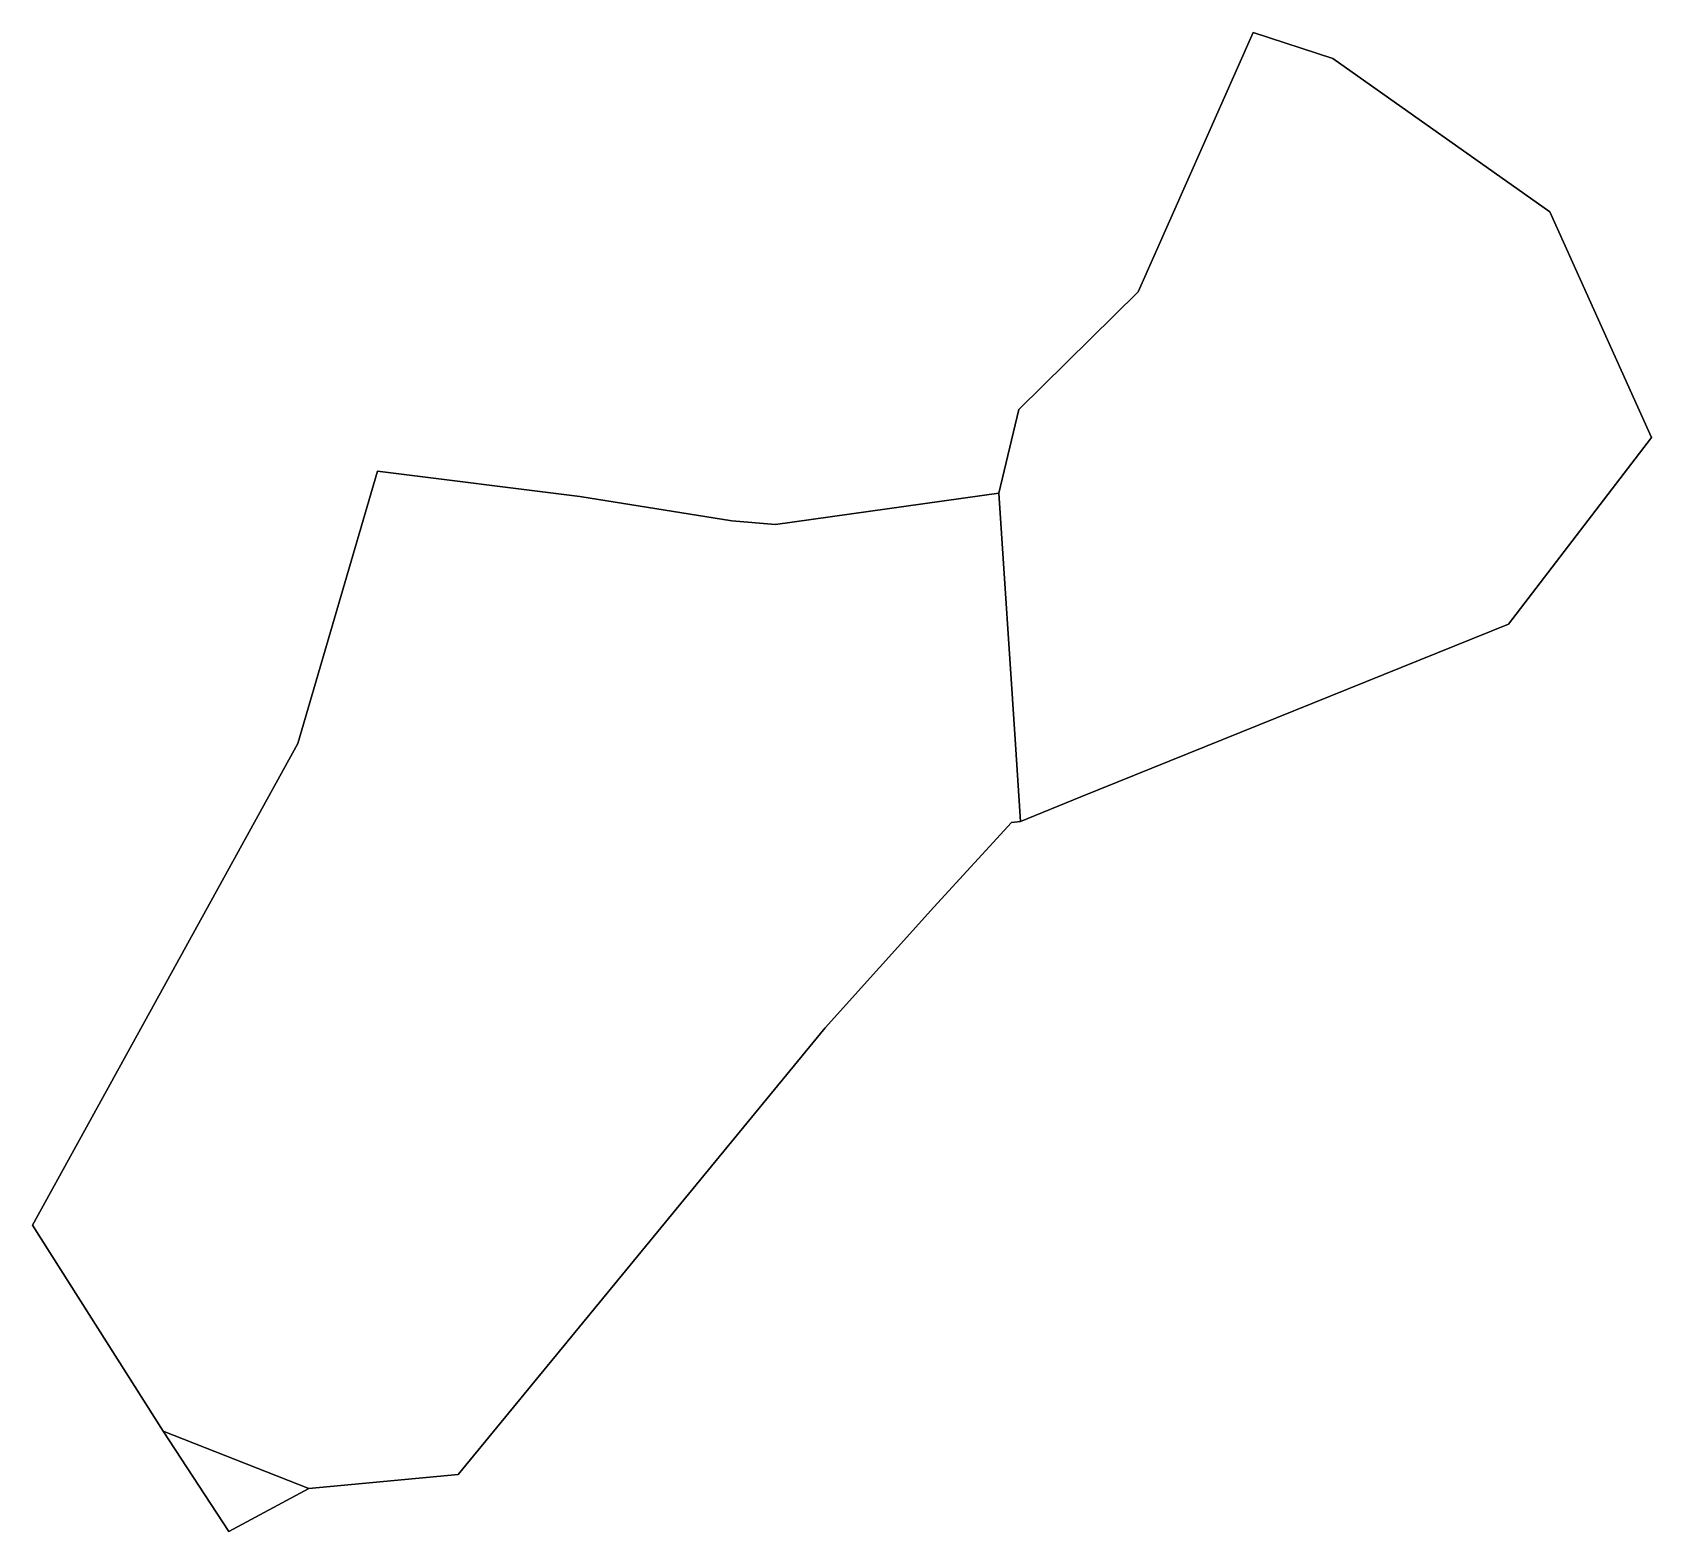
# Model space of a CAD drawing. Extents: x -83.65 to -81.79, y 44.33 to 46.05.
import ezdxf

# ---------------------------------------------------------------- set-up
doc = ezdxf.new("R2010")
doc.units = 0
doc.header["$MEASUREMENT"] = 0
doc.layers.add('GEO_', color=7, linetype='Continuous')

msp = doc.modelspace()

# ---------------------------------------------------------------- linework, layer by layer
at = {"layer": 'GEO_', "color": 7, "true_color": 0xffffff}
for p, q in [((-82.2512, 46.0459), (-82.3827, 45.7487)), ((-82.2512, 46.0459), (-82.3827, 45.7487)), ((-82.2512, 46.0459), (-82.3827, 45.7487)), ((-82.3827, 45.7487), (-82.2512, 46.0459)), ((-82.2512, 46.0459), (-82.2512, 46.0459)), ((-82.2512, 46.0459), (-82.1596, 46.0161)), ((-82.2512, 46.0459), (-82.1596, 46.0161)), ((-82.2512, 46.0459), (-82.2512, 46.0459)), ((-82.2512, 46.0459), (-82.1596, 46.0161)), ((-82.1596, 46.0161), (-82.2512, 46.0459)), ((-82.2512, 46.0459), (-82.1596, 46.0161)), ((-82.2512, 46.0459), (-82.1596, 46.0161)), ((-82.2512, 46.0459), (-82.2512, 46.0459)), ((-82.2512, 46.0459), (-82.1596, 46.0161)), ((-82.1596, 46.0161), (-82.2512, 46.0459)), ((-82.2512, 46.0459), (-82.1596, 46.0161)), ((-82.2512, 46.0459), (-82.1596, 46.0161)), ((-82.2512, 46.0459), (-82.2512, 46.0459)), ((-82.2512, 46.0459), (-82.1596, 46.0161)), ((-82.1596, 46.0161), (-82.2512, 46.0459)), ((-82.2512, 46.0459), (-82.2512, 46.0459)), ((-82.2512, 46.0459), (-82.2512, 46.0459)), ((-82.1596, 46.0161), (-82.2512, 46.0459)), ((-82.1596, 46.0161), (-82.2512, 46.0459)), ((-82.1596, 46.0161), (-82.2512, 46.0459)), ((-82.2512, 46.0459), (-82.2512, 46.0459)), ((-82.2512, 46.0459), (-82.1596, 46.0161)), ((-82.1596, 46.0161), (-82.2512, 46.0459)), ((-82.1596, 46.0161), (-82.2512, 46.0459)), ((-82.1596, 46.0161), (-82.2512, 46.0459)), ((-82.2512, 46.0459), (-82.2512, 46.0459)), ((-82.2512, 46.0459), (-82.1596, 46.0161)), ((-82.1596, 46.0161), (-82.2512, 46.0459)), ((-82.1596, 46.0161), (-82.2512, 46.0459)), ((-82.1596, 46.0161), (-82.2512, 46.0459)), ((-82.2512, 46.0459), (-82.2512, 46.0459)), ((-82.2512, 46.0459), (-82.1596, 46.0161)), ((-82.1596, 46.0161), (-81.9111, 45.8402)), ((-82.1596, 46.0161), (-81.9111, 45.8402)), ((-82.1596, 46.0161), (-82.1596, 46.0161)), ((-82.1596, 46.0161), (-81.9111, 45.8402)), ((-81.9111, 45.8402), (-82.1596, 46.0161)), ((-82.1596, 46.0161), (-81.9111, 45.8402)), ((-82.1596, 46.0161), (-81.9111, 45.8402)), ((-82.1596, 46.0161), (-82.1596, 46.0161)), ((-82.1596, 46.0161), (-81.9111, 45.8402)), ((-81.9111, 45.8402), (-82.1596, 46.0161)), ((-82.1596, 46.0161), (-81.9111, 45.8402)), ((-82.1596, 46.0161), (-81.9111, 45.8402)), ((-82.1596, 46.0161), (-82.1596, 46.0161)), ((-82.1596, 46.0161), (-81.9111, 45.8402)), ((-81.9111, 45.8402), (-82.1596, 46.0161)), ((-81.9111, 45.8402), (-82.1596, 46.0161)), ((-81.9111, 45.8402), (-82.1596, 46.0161)), ((-81.9111, 45.8402), (-82.1596, 46.0161)), ((-82.1596, 46.0161), (-82.1596, 46.0161)), ((-82.1596, 46.0161), (-81.9111, 45.8402)), ((-81.9111, 45.8402), (-82.1596, 46.0161)), ((-81.9111, 45.8402), (-82.1596, 46.0161)), ((-81.9111, 45.8402), (-82.1596, 46.0161)), ((-82.1596, 46.0161), (-82.1596, 46.0161)), ((-82.1596, 46.0161), (-81.9111, 45.8402)), ((-81.9111, 45.8402), (-82.1596, 46.0161)), ((-81.9111, 45.8402), (-82.1596, 46.0161)), ((-81.9111, 45.8402), (-82.1596, 46.0161)), ((-82.1596, 46.0161), (-82.1596, 46.0161)), ((-82.1596, 46.0161), (-81.9111, 45.8402)), ((-81.9111, 45.8402), (-81.7944, 45.5816)), ((-81.9111, 45.8402), (-81.7944, 45.5816)), ((-81.9111, 45.8402), (-81.9111, 45.8402)), ((-81.9111, 45.8402), (-81.7944, 45.5816)), ((-81.7944, 45.5816), (-81.9111, 45.8402)), ((-81.9111, 45.8402), (-81.9111, 45.8402)), ((-81.9111, 45.8402), (-81.7944, 45.5816)), ((-81.9111, 45.8402), (-81.9111, 45.8402)), ((-81.9111, 45.8402), (-81.7944, 45.5816)), ((-81.7944, 45.5816), (-81.9111, 45.8402)), ((-81.9111, 45.8402), (-81.9111, 45.8402)), ((-81.9111, 45.8402), (-81.9111, 45.8402)), ((-81.9111, 45.8402), (-81.7944, 45.5816)), ((-81.9111, 45.8402), (-81.7944, 45.5816)), ((-81.9111, 45.8402), (-81.9111, 45.8402)), ((-81.9111, 45.8402), (-81.7944, 45.5816)), ((-81.7944, 45.5816), (-81.9111, 45.8402)), ((-81.9111, 45.8402), (-81.9111, 45.8402)), ((-81.9111, 45.8402), (-81.9111, 45.8402)), ((-81.9111, 45.8402), (-81.9111, 45.8402)), ((-81.7944, 45.5816), (-81.9111, 45.8402)), ((-81.7944, 45.5816), (-81.9111, 45.8402)), ((-81.7944, 45.5816), (-81.9111, 45.8402)), ((-81.9111, 45.8402), (-81.9111, 45.8402)), ((-81.9111, 45.8402), (-81.7944, 45.5816)), ((-82.3827, 45.7487), (-82.5194, 45.6138)), ((-82.3827, 45.7487), (-82.5194, 45.6138)), ((-82.3827, 45.7487), (-82.5194, 45.6138)), ((-82.5194, 45.6138), (-82.3827, 45.7487)), ((-82.3827, 45.7487), (-82.3827, 45.7487)), ((-82.5194, 45.6138), (-82.5425, 45.5178)), ((-82.5194, 45.6138), (-82.5425, 45.5178)), ((-82.5194, 45.6138), (-82.5425, 45.5178)), ((-82.5425, 45.5178), (-82.5194, 45.6138)), ((-82.5194, 45.6138), (-82.5194, 45.6138)), ((-81.7944, 45.5816), (-81.9583, 45.3678)), ((-81.7944, 45.5816), (-81.9583, 45.3678)), ((-81.7944, 45.5816), (-81.9583, 45.3678)), ((-81.9583, 45.3678), (-81.7944, 45.5816)), ((-81.7944, 45.5816), (-81.9583, 45.3678)), ((-81.7944, 45.5816), (-81.9583, 45.3678)), ((-81.9583, 45.3678), (-81.7944, 45.5816)), ((-81.9583, 45.3678), (-81.7944, 45.5816)), ((-81.9583, 45.3678), (-81.7944, 45.5816)), ((-81.9583, 45.3678), (-81.7944, 45.5816)), ((-81.7944, 45.5816), (-81.9583, 45.3678)), ((-81.7944, 45.5816), (-81.9583, 45.3678)), ((-81.7944, 45.5816), (-81.9583, 45.3678)), ((-81.7944, 45.5816), (-81.9583, 45.3678)), ((-81.9583, 45.3678), (-81.7944, 45.5816)), ((-81.7944, 45.5816), (-81.7944, 45.5816)), ((-81.7944, 45.5816), (-81.7944, 45.5816)), ((-81.7944, 45.5816), (-81.7944, 45.5816)), ((-81.7944, 45.5816), (-81.7944, 45.5816)), ((-81.7944, 45.5816), (-81.7944, 45.5816)), ((-81.7944, 45.5816), (-81.7944, 45.5816)), ((-83.2544, 45.5433), (-83.3458, 45.2311)), ((-83.2544, 45.5433), (-83.3458, 45.2311)), ((-83.2544, 45.5433), (-83.3458, 45.2311)), ((-83.3458, 45.2311), (-83.2544, 45.5433)), ((-83.2544, 45.5433), (-83.3458, 45.2311)), ((-83.2544, 45.5433), (-83.3458, 45.2311)), ((-83.2544, 45.5433), (-83.3458, 45.2311)), ((-83.3458, 45.2311), (-83.2544, 45.5433)), ((-83.2544, 45.5433), (-83.3458, 45.2311)), ((-83.2544, 45.5433), (-83.3458, 45.2311)), ((-83.2544, 45.5433), (-83.3458, 45.2311)), ((-83.3458, 45.2311), (-83.2544, 45.5433)), ((-83.3458, 45.2311), (-83.2544, 45.5433)), ((-83.3458, 45.2311), (-83.2544, 45.5433)), ((-83.3458, 45.2311), (-83.2544, 45.5433)), ((-83.2544, 45.5433), (-83.3458, 45.2311)), ((-83.3458, 45.2311), (-83.2544, 45.5433)), ((-83.3458, 45.2311), (-83.2544, 45.5433)), ((-83.3458, 45.2311), (-83.2544, 45.5433)), ((-83.2544, 45.5433), (-83.3458, 45.2311)), ((-83.3458, 45.2311), (-83.2544, 45.5433)), ((-83.3458, 45.2311), (-83.2544, 45.5433)), ((-83.2544, 45.5433), (-83.3458, 45.2311)), ((-83.3458, 45.2311), (-83.2544, 45.5433)), ((-83.3458, 45.2311), (-83.2544, 45.5433)), ((-83.2544, 45.5433), (-83.2544, 45.5433)), ((-83.2544, 45.5433), (-83.2544, 45.5433)), ((-83.2544, 45.5433), (-83.2544, 45.5433)), ((-83.2544, 45.5433), (-83.0228, 45.5141)), ((-83.0228, 45.5141), (-83.2544, 45.5433)), ((-83.2544, 45.5433), (-83.2544, 45.5433)), ((-83.2544, 45.5433), (-83.0228, 45.5141)), ((-83.0228, 45.5141), (-83.2544, 45.5433)), ((-83.2544, 45.5433), (-83.2544, 45.5433)), ((-83.2544, 45.5433), (-83.0228, 45.5141)), ((-83.0228, 45.5141), (-83.2544, 45.5433)), ((-83.2544, 45.5433), (-83.2544, 45.5433)), ((-83.2544, 45.5433), (-83.0228, 45.5141)), ((-83.0228, 45.5141), (-83.2544, 45.5433)), ((-83.2544, 45.5433), (-83.2544, 45.5433)), ((-83.2544, 45.5433), (-83.2544, 45.5433)), ((-83.0228, 45.5141), (-83.2544, 45.5433)), ((-83.0228, 45.5141), (-83.2544, 45.5433)), ((-83.0228, 45.5141), (-83.2544, 45.5433)), ((-83.2544, 45.5433), (-83.2544, 45.5433)), ((-83.2544, 45.5433), (-83.0228, 45.5141)), ((-83.0228, 45.5141), (-83.2544, 45.5433)), ((-83.0228, 45.5141), (-83.2544, 45.5433)), ((-83.0228, 45.5141), (-83.2544, 45.5433)), ((-83.2544, 45.5433), (-83.2544, 45.5433)), ((-83.2544, 45.5433), (-83.0228, 45.5141)), ((-83.0228, 45.5141), (-83.2544, 45.5433)), ((-83.0228, 45.5141), (-83.2544, 45.5433)), ((-83.0228, 45.5141), (-83.2544, 45.5433)), ((-83.2544, 45.5433), (-83.2544, 45.5433)), ((-83.2544, 45.5433), (-83.0228, 45.5141)), ((-83.0228, 45.5141), (-83.2544, 45.5433)), ((-83.0228, 45.5141), (-83.2544, 45.5433)), ((-83.0228, 45.5141), (-83.2544, 45.5433)), ((-83.2544, 45.5433), (-83.2544, 45.5433)), ((-83.2544, 45.5433), (-83.0228, 45.5141)), ((-82.7986, 45.482), (-82.5425, 45.5178)), ((-82.7986, 45.482), (-82.5425, 45.5178)), ((-82.7986, 45.482), (-82.5425, 45.5178)), ((-82.5425, 45.5178), (-82.7986, 45.482)), ((-82.7986, 45.482), (-82.5425, 45.5178)), ((-82.7986, 45.482), (-82.5425, 45.5178)), ((-82.7986, 45.482), (-82.5425, 45.5178)), ((-82.5425, 45.5178), (-82.7986, 45.482)), ((-82.7986, 45.482), (-82.5425, 45.5178)), ((-82.7986, 45.482), (-82.5425, 45.5178)), ((-82.7986, 45.482), (-82.5425, 45.5178)), ((-82.5425, 45.5178), (-82.7986, 45.482)), ((-82.7986, 45.482), (-82.5425, 45.5178)), ((-82.7986, 45.482), (-82.5425, 45.5178)), ((-82.5425, 45.5178), (-82.7986, 45.482)), ((-82.5425, 45.5178), (-82.7986, 45.482)), ((-82.5425, 45.5178), (-82.7986, 45.482)), ((-82.5425, 45.5178), (-82.7986, 45.482)), ((-82.7986, 45.482), (-82.5425, 45.5178)), ((-82.5425, 45.5178), (-82.7986, 45.482)), ((-82.5425, 45.5178), (-82.7986, 45.482)), ((-82.5425, 45.5178), (-82.7986, 45.482)), ((-82.7986, 45.482), (-82.5425, 45.5178)), ((-82.5425, 45.5178), (-82.7986, 45.482)), ((-82.5425, 45.5178), (-82.7986, 45.482)), ((-82.5425, 45.5178), (-82.7986, 45.482)), ((-82.7986, 45.482), (-82.5425, 45.5178)), ((-82.5425, 45.5178), (-82.5239, 45.2361)), ((-82.5425, 45.5178), (-82.5239, 45.2361)), ((-82.5425, 45.5178), (-82.5425, 45.5178)), ((-82.5425, 45.5178), (-82.5239, 45.2361)), ((-82.5239, 45.2361), (-82.5425, 45.5178)), ((-82.5425, 45.5178), (-82.5239, 45.2361)), ((-82.5425, 45.5178), (-82.5239, 45.2361)), ((-82.5425, 45.5178), (-82.5425, 45.5178)), ((-82.5425, 45.5178), (-82.5239, 45.2361)), ((-82.5239, 45.2361), (-82.5425, 45.5178)), ((-82.5425, 45.5178), (-82.5425, 45.5178)), ((-82.5425, 45.5178), (-82.5425, 45.5178)), ((-82.5425, 45.5178), (-82.5425, 45.5178)), ((-82.5425, 45.5178), (-82.5425, 45.5178)), ((-82.5425, 45.5178), (-82.5425, 45.5178)), ((-82.5425, 45.5178), (-82.5425, 45.5178)), ((-83.0228, 45.5141), (-82.8483, 45.4861)), ((-83.0228, 45.5141), (-82.8483, 45.4861)), ((-83.0228, 45.5141), (-83.0228, 45.5141)), ((-83.0228, 45.5141), (-82.8483, 45.4861)), ((-82.8483, 45.4861), (-83.0228, 45.5141)), ((-83.0228, 45.5141), (-82.8483, 45.4861)), ((-83.0228, 45.5141), (-82.8483, 45.4861)), ((-83.0228, 45.5141), (-83.0228, 45.5141)), ((-83.0228, 45.5141), (-82.8483, 45.4861)), ((-82.8483, 45.4861), (-83.0228, 45.5141)), ((-83.0228, 45.5141), (-83.0228, 45.5141)), ((-83.0228, 45.5141), (-82.8483, 45.4861)), ((-83.0228, 45.5141), (-83.0228, 45.5141)), ((-83.0228, 45.5141), (-82.8483, 45.4861)), ((-82.8483, 45.4861), (-83.0228, 45.5141)), ((-83.0228, 45.5141), (-82.8483, 45.4861)), ((-83.0228, 45.5141), (-82.8483, 45.4861)), ((-83.0228, 45.5141), (-83.0228, 45.5141)), ((-83.0228, 45.5141), (-82.8483, 45.4861)), ((-82.8483, 45.4861), (-83.0228, 45.5141)), ((-82.8483, 45.4861), (-83.0228, 45.5141)), ((-82.8483, 45.4861), (-83.0228, 45.5141)), ((-82.8483, 45.4861), (-83.0228, 45.5141)), ((-83.0228, 45.5141), (-83.0228, 45.5141)), ((-83.0228, 45.5141), (-82.8483, 45.4861)), ((-82.8483, 45.4861), (-83.0228, 45.5141)), ((-82.8483, 45.4861), (-83.0228, 45.5141)), ((-82.8483, 45.4861), (-83.0228, 45.5141)), ((-83.0228, 45.5141), (-83.0228, 45.5141)), ((-83.0228, 45.5141), (-82.8483, 45.4861)), ((-82.8483, 45.4861), (-83.0228, 45.5141)), ((-82.8483, 45.4861), (-83.0228, 45.5141)), ((-82.8483, 45.4861), (-83.0228, 45.5141)), ((-83.0228, 45.5141), (-83.0228, 45.5141)), ((-83.0228, 45.5141), (-82.8483, 45.4861)), ((-82.8483, 45.4861), (-83.0228, 45.5141)), ((-82.8483, 45.4861), (-83.0228, 45.5141)), ((-82.8483, 45.4861), (-83.0228, 45.5141)), ((-83.0228, 45.5141), (-83.0228, 45.5141)), ((-83.0228, 45.5141), (-82.8483, 45.4861)), ((-82.8483, 45.4861), (-82.7986, 45.482)), ((-82.7986, 45.482), (-82.8483, 45.4861)), ((-82.8483, 45.4861), (-82.8483, 45.4861)), ((-82.8483, 45.4861), (-82.7986, 45.482)), ((-82.8483, 45.4861), (-82.7986, 45.482)), ((-82.8483, 45.4861), (-82.8483, 45.4861)), ((-82.8483, 45.4861), (-82.7986, 45.482)), ((-82.7986, 45.482), (-82.8483, 45.4861)), ((-82.8483, 45.4861), (-82.7986, 45.482)), ((-82.8483, 45.4861), (-82.7986, 45.482)), ((-82.8483, 45.4861), (-82.8483, 45.4861)), ((-82.8483, 45.4861), (-82.7986, 45.482)), ((-82.7986, 45.482), (-82.8483, 45.4861)), ((-82.8483, 45.4861), (-82.8483, 45.4861)), ((-82.8483, 45.4861), (-82.7986, 45.482)), ((-82.8483, 45.4861), (-82.8483, 45.4861)), ((-82.8483, 45.4861), (-82.7986, 45.482)), ((-82.7986, 45.482), (-82.8483, 45.4861)), ((-82.8483, 45.4861), (-82.7986, 45.482)), ((-82.8483, 45.4861), (-82.7986, 45.482)), ((-82.8483, 45.4861), (-82.8483, 45.4861)), ((-82.8483, 45.4861), (-82.7986, 45.482)), ((-82.7986, 45.482), (-82.8483, 45.4861)), ((-82.7986, 45.482), (-82.8483, 45.4861)), ((-82.7986, 45.482), (-82.8483, 45.4861)), ((-82.7986, 45.482), (-82.8483, 45.4861)), ((-82.8483, 45.4861), (-82.8483, 45.4861)), ((-82.8483, 45.4861), (-82.7986, 45.482)), ((-82.7986, 45.482), (-82.8483, 45.4861)), ((-82.7986, 45.482), (-82.8483, 45.4861)), ((-82.7986, 45.482), (-82.8483, 45.4861)), ((-82.8483, 45.4861), (-82.8483, 45.4861)), ((-82.8483, 45.4861), (-82.7986, 45.482)), ((-82.7986, 45.482), (-82.8483, 45.4861)), ((-82.7986, 45.482), (-82.8483, 45.4861)), ((-82.7986, 45.482), (-82.8483, 45.4861)), ((-82.8483, 45.4861), (-82.8483, 45.4861)), ((-82.8483, 45.4861), (-82.7986, 45.482)), ((-82.7986, 45.482), (-82.8483, 45.4861)), ((-82.7986, 45.482), (-82.8483, 45.4861)), ((-82.7986, 45.482), (-82.8483, 45.4861)), ((-82.8483, 45.4861), (-82.8483, 45.4861)), ((-82.8483, 45.4861), (-82.7986, 45.482)), ((-82.7986, 45.482), (-82.7986, 45.482)), ((-82.7986, 45.482), (-82.7986, 45.482)), ((-82.7986, 45.482), (-82.7986, 45.482)), ((-82.7986, 45.482), (-82.7986, 45.482)), ((-82.7986, 45.482), (-82.7986, 45.482)), ((-82.7986, 45.482), (-82.7986, 45.482)), ((-82.7986, 45.482), (-82.7986, 45.482)), ((-82.7986, 45.482), (-82.7986, 45.482)), ((-82.7986, 45.482), (-82.7986, 45.482)), ((-82.7986, 45.482), (-82.7986, 45.482)), ((-81.9583, 45.3678), (-82.4487, 45.1699)), ((-81.9583, 45.3678), (-82.4487, 45.1699)), ((-81.9583, 45.3678), (-82.4487, 45.1699)), ((-82.4487, 45.1699), (-81.9583, 45.3678)), ((-81.9583, 45.3678), (-82.4487, 45.1699)), ((-81.9583, 45.3678), (-82.4487, 45.1699)), ((-82.4487, 45.1699), (-81.9583, 45.3678)), ((-82.4487, 45.1699), (-81.9583, 45.3678)), ((-82.4487, 45.1699), (-81.9583, 45.3678)), ((-82.4487, 45.1699), (-81.9583, 45.3678)), ((-81.9583, 45.3678), (-82.4487, 45.1699)), ((-81.9583, 45.3678), (-82.4487, 45.1699)), ((-81.9583, 45.3678), (-82.4487, 45.1699)), ((-81.9583, 45.3678), (-82.4487, 45.1699)), ((-82.4487, 45.1699), (-81.9583, 45.3678)), ((-81.9583, 45.3678), (-81.9583, 45.3678)), ((-81.9583, 45.3678), (-81.9583, 45.3678)), ((-81.9583, 45.3678), (-81.9583, 45.3678)), ((-81.9583, 45.3678), (-81.9583, 45.3678)), ((-81.9583, 45.3678), (-81.9583, 45.3678)), ((-81.9583, 45.3678), (-81.9583, 45.3678)), ((-83.3458, 45.2311), (-83.65, 44.6795)), ((-83.3458, 45.2311), (-83.65, 44.6795)), ((-83.3458, 45.2311), (-83.65, 44.6795)), ((-83.65, 44.6795), (-83.3458, 45.2311)), ((-83.3458, 45.2311), (-83.65, 44.6795)), ((-83.3458, 45.2311), (-83.65, 44.6795)), ((-83.3458, 45.2311), (-83.65, 44.6795)), ((-83.65, 44.6795), (-83.3458, 45.2311)), ((-83.3458, 45.2311), (-83.65, 44.6795)), ((-83.3458, 45.2311), (-83.65, 44.6795)), ((-83.3458, 45.2311), (-83.65, 44.6795)), ((-83.65, 44.6795), (-83.3458, 45.2311)), ((-83.65, 44.6795), (-83.3458, 45.2311)), ((-83.65, 44.6795), (-83.3458, 45.2311)), ((-83.65, 44.6795), (-83.3458, 45.2311)), ((-83.3458, 45.2311), (-83.65, 44.6795)), ((-83.65, 44.6795), (-83.3458, 45.2311)), ((-83.65, 44.6795), (-83.3458, 45.2311)), ((-83.65, 44.6795), (-83.3458, 45.2311)), ((-83.3458, 45.2311), (-83.65, 44.6795)), ((-83.65, 44.6795), (-83.3458, 45.2311)), ((-83.65, 44.6795), (-83.3458, 45.2311)), ((-83.3458, 45.2311), (-83.65, 44.6795)), ((-83.65, 44.6795), (-83.3458, 45.2311)), ((-83.65, 44.6795), (-83.3458, 45.2311)), ((-83.65, 44.6795), (-83.3458, 45.2311)), ((-83.3458, 45.2311), (-83.65, 44.6795)), ((-83.3458, 45.2311), (-83.3458, 45.2311)), ((-83.3458, 45.2311), (-83.3458, 45.2311)), ((-83.3458, 45.2311), (-83.3458, 45.2311)), ((-83.3458, 45.2311), (-83.3458, 45.2311)), ((-83.3458, 45.2311), (-83.3458, 45.2311)), ((-83.3458, 45.2311), (-83.3458, 45.2311)), ((-83.3458, 45.2311), (-83.3458, 45.2311)), ((-83.3458, 45.2311), (-83.3458, 45.2311)), ((-83.3458, 45.2311), (-83.3458, 45.2311)), ((-82.5239, 45.2361), (-82.5176, 45.1418)), ((-82.5239, 45.2361), (-82.5176, 45.1418)), ((-82.5239, 45.2361), (-82.5239, 45.2361)), ((-82.5239, 45.2361), (-82.5176, 45.1418)), ((-82.5176, 45.1418), (-82.5239, 45.2361)), ((-82.5239, 45.2361), (-82.5176, 45.1418)), ((-82.5239, 45.2361), (-82.5176, 45.1418)), ((-82.5239, 45.2361), (-82.5239, 45.2361)), ((-82.5239, 45.2361), (-82.5176, 45.1418)), ((-82.5176, 45.1418), (-82.5239, 45.2361)), ((-82.4487, 45.1699), (-82.5176, 45.1418)), ((-82.4487, 45.1699), (-82.5176, 45.1418)), ((-82.4487, 45.1699), (-82.5176, 45.1418)), ((-82.5176, 45.1418), (-82.4487, 45.1699)), ((-82.4487, 45.1699), (-82.5176, 45.1418)), ((-82.4487, 45.1699), (-82.5176, 45.1418)), ((-82.5176, 45.1418), (-82.4487, 45.1699)), ((-82.5176, 45.1418), (-82.4487, 45.1699)), ((-82.5176, 45.1418), (-82.4487, 45.1699)), ((-82.5176, 45.1418), (-82.4487, 45.1699)), ((-82.4487, 45.1699), (-82.5176, 45.1418)), ((-82.4487, 45.1699), (-82.5176, 45.1418)), ((-82.4487, 45.1699), (-82.5176, 45.1418)), ((-82.4487, 45.1699), (-82.5176, 45.1418)), ((-82.5176, 45.1418), (-82.4487, 45.1699)), ((-82.4487, 45.1699), (-82.4487, 45.1699)), ((-82.4487, 45.1699), (-82.4487, 45.1699)), ((-82.4487, 45.1699), (-82.4487, 45.1699)), ((-82.4487, 45.1699), (-82.4487, 45.1699)), ((-82.4487, 45.1699), (-82.4487, 45.1699)), ((-82.5279, 45.1406), (-82.6169, 45.0436)), ((-82.5279, 45.1406), (-82.6169, 45.0436)), ((-82.5279, 45.1406), (-82.6169, 45.0436)), ((-82.6169, 45.0436), (-82.5279, 45.1406)), ((-82.5279, 45.1406), (-82.6169, 45.0436)), ((-82.5279, 45.1406), (-82.6169, 45.0436)), ((-82.5279, 45.1406), (-82.6169, 45.0436)), ((-82.6169, 45.0436), (-82.5279, 45.1406)), ((-82.5279, 45.1406), (-82.6169, 45.0436)), ((-82.5279, 45.1406), (-82.6169, 45.0436)), ((-82.5279, 45.1406), (-82.6169, 45.0436)), ((-82.6169, 45.0436), (-82.5279, 45.1406)), ((-82.5279, 45.1406), (-82.6169, 45.0436)), ((-82.5279, 45.1406), (-82.6169, 45.0436)), ((-82.6169, 45.0436), (-82.5279, 45.1406)), ((-82.6169, 45.0436), (-82.5279, 45.1406)), ((-82.6169, 45.0436), (-82.5279, 45.1406)), ((-82.6169, 45.0436), (-82.5279, 45.1406)), ((-82.5279, 45.1406), (-82.6169, 45.0436)), ((-82.6169, 45.0436), (-82.5279, 45.1406)), ((-82.6169, 45.0436), (-82.5279, 45.1406)), ((-82.6169, 45.0436), (-82.5279, 45.1406)), ((-82.5279, 45.1406), (-82.6169, 45.0436)), ((-82.5279, 45.1406), (-82.6169, 45.0436)), ((-82.5279, 45.1406), (-82.6169, 45.0436)), ((-82.5279, 45.1406), (-82.6169, 45.0436)), ((-82.6169, 45.0436), (-82.5279, 45.1406)), ((-82.5176, 45.1418), (-82.5279, 45.1406)), ((-82.5176, 45.1418), (-82.5279, 45.1406)), ((-82.5176, 45.1418), (-82.5279, 45.1406)), ((-82.5279, 45.1406), (-82.5176, 45.1418)), ((-82.5176, 45.1418), (-82.5279, 45.1406)), ((-82.5176, 45.1418), (-82.5279, 45.1406)), ((-82.5176, 45.1418), (-82.5279, 45.1406)), ((-82.5279, 45.1406), (-82.5176, 45.1418)), ((-82.5176, 45.1418), (-82.5279, 45.1406)), ((-82.5176, 45.1418), (-82.5279, 45.1406)), ((-82.5176, 45.1418), (-82.5279, 45.1406)), ((-82.5279, 45.1406), (-82.5176, 45.1418)), ((-82.5176, 45.1418), (-82.5279, 45.1406)), ((-82.5176, 45.1418), (-82.5279, 45.1406)), ((-82.5279, 45.1406), (-82.5176, 45.1418)), ((-82.5279, 45.1406), (-82.5176, 45.1418)), ((-82.5176, 45.1418), (-82.5279, 45.1406)), ((-82.5279, 45.1406), (-82.5176, 45.1418)), ((-82.5176, 45.1418), (-82.5279, 45.1406)), ((-82.5176, 45.1418), (-82.5279, 45.1406)), ((-82.5176, 45.1418), (-82.5279, 45.1406)), ((-82.5176, 45.1418), (-82.5279, 45.1406)), ((-82.5279, 45.1406), (-82.5176, 45.1418)), ((-82.5279, 45.1406), (-82.5279, 45.1406)), ((-82.5279, 45.1406), (-82.5279, 45.1406)), ((-82.5279, 45.1406), (-82.5279, 45.1406)), ((-82.5279, 45.1406), (-82.5279, 45.1406)), ((-82.5279, 45.1406), (-82.5279, 45.1406)), ((-82.5279, 45.1406), (-82.5279, 45.1406)), ((-82.5279, 45.1406), (-82.5279, 45.1406)), ((-82.5279, 45.1406), (-82.5279, 45.1406)), ((-82.5176, 45.1418), (-82.5176, 45.1418)), ((-82.5176, 45.1418), (-82.5176, 45.1418)), ((-82.5176, 45.1418), (-82.5176, 45.1418)), ((-82.5176, 45.1418), (-82.5176, 45.1418)), ((-82.5176, 45.1418), (-82.5176, 45.1418)), ((-82.5176, 45.1418), (-82.5176, 45.1418)), ((-82.5176, 45.1418), (-82.5176, 45.1418)), ((-82.5176, 45.1418), (-82.5176, 45.1418)), ((-82.6169, 45.0436), (-82.7417, 44.9053)), ((-82.6169, 45.0436), (-82.7417, 44.9053)), ((-82.6169, 45.0436), (-82.7417, 44.9053)), ((-82.7417, 44.9053), (-82.6169, 45.0436)), ((-82.6169, 45.0436), (-82.7417, 44.9053)), ((-82.6169, 45.0436), (-82.7417, 44.9053)), ((-82.6169, 45.0436), (-82.7417, 44.9053)), ((-82.7417, 44.9053), (-82.6169, 45.0436)), ((-82.6169, 45.0436), (-82.7417, 44.9053)), ((-82.6169, 45.0436), (-82.7417, 44.9053)), ((-82.6169, 45.0436), (-82.7417, 44.9053)), ((-82.7417, 44.9053), (-82.6169, 45.0436)), ((-82.6169, 45.0436), (-82.7417, 44.9053)), ((-82.6169, 45.0436), (-82.7417, 44.9053)), ((-82.7417, 44.9053), (-82.6169, 45.0436)), ((-82.6169, 45.0436), (-82.7417, 44.9053)), ((-82.6169, 45.0436), (-82.7417, 44.9053)), ((-82.6169, 45.0436), (-82.7417, 44.9053)), ((-82.7417, 44.9053), (-82.6169, 45.0436)), ((-82.7417, 44.9053), (-82.6169, 45.0436)), ((-82.7417, 44.9053), (-82.6169, 45.0436)), ((-82.7417, 44.9053), (-82.6169, 45.0436)), ((-82.6169, 45.0436), (-82.7417, 44.9053)), ((-82.7417, 44.9053), (-82.6169, 45.0436)), ((-82.7417, 44.9053), (-82.6169, 45.0436)), ((-82.7417, 44.9053), (-82.6169, 45.0436)), ((-82.6169, 45.0436), (-82.7417, 44.9053)), ((-82.6169, 45.0436), (-82.6169, 45.0436)), ((-82.6169, 45.0436), (-82.6169, 45.0436)), ((-82.6169, 45.0436), (-82.6169, 45.0436)), ((-82.6169, 45.0436), (-82.6169, 45.0436)), ((-82.6169, 45.0436), (-82.6169, 45.0436)), ((-82.6169, 45.0436), (-82.6169, 45.0436)), ((-82.6169, 45.0436), (-82.6169, 45.0436)), ((-82.6169, 45.0436), (-82.6169, 45.0436)), ((-82.6169, 45.0436), (-82.6169, 45.0436)), ((-82.7417, 44.9053), (-83.1622, 44.3937)), ((-82.7417, 44.9053), (-83.1622, 44.3937)), ((-82.7417, 44.9053), (-83.1622, 44.3937)), ((-83.1622, 44.3937), (-82.7417, 44.9053)), ((-82.7417, 44.9053), (-83.1622, 44.3937)), ((-82.7417, 44.9053), (-83.1622, 44.3937)), ((-82.7417, 44.9053), (-83.1622, 44.3937)), ((-83.1622, 44.3937), (-82.7417, 44.9053)), ((-82.7417, 44.9053), (-83.1622, 44.3937)), ((-82.7417, 44.9053), (-83.1622, 44.3937)), ((-82.7417, 44.9053), (-83.1622, 44.3937)), ((-83.1622, 44.3937), (-82.7417, 44.9053)), ((-82.7417, 44.9053), (-83.1622, 44.3937)), ((-82.7417, 44.9053), (-83.1622, 44.3937)), ((-83.1622, 44.3937), (-82.7417, 44.9053)), ((-82.7417, 44.9053), (-83.1622, 44.3937)), ((-82.7417, 44.9053), (-83.1622, 44.3937)), ((-82.7417, 44.9053), (-83.1622, 44.3937)), ((-83.1622, 44.3937), (-82.7417, 44.9053)), ((-83.1622, 44.3937), (-82.7417, 44.9053)), ((-83.1622, 44.3937), (-82.7417, 44.9053)), ((-83.1622, 44.3937), (-82.7417, 44.9053)), ((-82.7417, 44.9053), (-83.1622, 44.3937)), ((-83.1622, 44.3937), (-82.7417, 44.9053)), ((-83.1622, 44.3937), (-82.7417, 44.9053)), ((-83.1622, 44.3937), (-82.7417, 44.9053)), ((-82.7417, 44.9053), (-83.1622, 44.3937)), ((-82.7417, 44.9053), (-82.7417, 44.9053)), ((-82.7417, 44.9053), (-82.7417, 44.9053)), ((-82.7417, 44.9053), (-82.7417, 44.9053)), ((-82.7417, 44.9053), (-82.7417, 44.9053)), ((-82.7417, 44.9053), (-82.7417, 44.9053)), ((-82.7417, 44.9053), (-82.7417, 44.9053)), ((-82.7417, 44.9053), (-82.7417, 44.9053)), ((-82.7417, 44.9053), (-82.7417, 44.9053)), ((-83.65, 44.6795), (-83.65, 44.6795)), ((-83.65, 44.6795), (-83.65, 44.6795)), ((-83.65, 44.6795), (-83.65, 44.6795)), ((-83.5, 44.4434), (-83.65, 44.6795)), ((-83.5, 44.4434), (-83.65, 44.6795)), ((-83.5, 44.4434), (-83.65, 44.6795)), ((-83.65, 44.6795), (-83.65, 44.6795)), ((-83.65, 44.6795), (-83.5, 44.4434)), ((-83.5, 44.4434), (-83.65, 44.6795)), ((-83.5, 44.4434), (-83.65, 44.6795)), ((-83.5, 44.4434), (-83.65, 44.6795)), ((-83.65, 44.6795), (-83.65, 44.6795)), ((-83.65, 44.6795), (-83.5, 44.4434)), ((-83.5, 44.4434), (-83.65, 44.6795)), ((-83.5, 44.4434), (-83.65, 44.6795)), ((-83.5, 44.4434), (-83.65, 44.6795)), ((-83.65, 44.6795), (-83.65, 44.6795)), ((-83.65, 44.6795), (-83.5, 44.4434)), ((-83.65, 44.6795), (-83.65, 44.6795)), ((-83.5, 44.4434), (-83.65, 44.6795)), ((-83.5, 44.4434), (-83.65, 44.6795)), ((-83.65, 44.6795), (-83.65, 44.6795)), ((-83.65, 44.6795), (-83.5, 44.4434)), ((-83.5, 44.4434), (-83.65, 44.6795)), ((-83.5, 44.4434), (-83.65, 44.6795)), ((-83.5, 44.4434), (-83.65, 44.6795)), ((-83.65, 44.6795), (-83.65, 44.6795)), ((-83.65, 44.6795), (-83.5, 44.4434)), ((-83.3333, 44.3776), (-83.5, 44.4434)), ((-83.3333, 44.3776), (-83.5, 44.4434)), ((-83.3333, 44.3776), (-83.5, 44.4434)), ((-83.5, 44.4434), (-83.5, 44.4434)), ((-83.5, 44.4434), (-83.3333, 44.3776)), ((-83.425, 44.3283), (-83.5, 44.4434)), ((-83.425, 44.3283), (-83.5, 44.4434)), ((-83.425, 44.3283), (-83.5, 44.4434)), ((-83.5, 44.4434), (-83.5, 44.4434)), ((-83.5, 44.4434), (-83.425, 44.3283)), ((-83.425, 44.3283), (-83.5, 44.4434)), ((-83.425, 44.3283), (-83.5, 44.4434)), ((-83.425, 44.3283), (-83.5, 44.4434)), ((-83.5, 44.4434), (-83.5, 44.4434)), ((-83.5, 44.4434), (-83.425, 44.3283)), ((-83.5, 44.4434), (-83.5, 44.4434)), ((-83.425, 44.3283), (-83.5, 44.4434)), ((-83.425, 44.3283), (-83.5, 44.4434)), ((-83.5, 44.4434), (-83.5, 44.4434)), ((-83.5, 44.4434), (-83.425, 44.3283)), ((-83.425, 44.3283), (-83.5, 44.4434)), ((-83.425, 44.3283), (-83.5, 44.4434)), ((-83.425, 44.3283), (-83.5, 44.4434)), ((-83.5, 44.4434), (-83.5, 44.4434)), ((-83.5, 44.4434), (-83.425, 44.3283)), ((-83.1622, 44.3937), (-83.3333, 44.3776)), ((-83.1622, 44.3937), (-83.3333, 44.3776)), ((-83.1622, 44.3937), (-83.3333, 44.3776)), ((-83.3333, 44.3776), (-83.1622, 44.3937)), ((-83.1622, 44.3937), (-83.3333, 44.3776)), ((-83.1622, 44.3937), (-83.3333, 44.3776)), ((-83.1622, 44.3937), (-83.3333, 44.3776)), ((-83.3333, 44.3776), (-83.1622, 44.3937)), ((-83.1622, 44.3937), (-83.3333, 44.3776)), ((-83.1622, 44.3937), (-83.3333, 44.3776)), ((-83.1622, 44.3937), (-83.3333, 44.3776)), ((-83.3333, 44.3776), (-83.1622, 44.3937)), ((-83.1622, 44.3937), (-83.3333, 44.3776)), ((-83.1622, 44.3937), (-83.3333, 44.3776)), ((-83.3333, 44.3776), (-83.1622, 44.3937)), ((-83.1622, 44.3937), (-83.3333, 44.3776)), ((-83.1622, 44.3937), (-83.3333, 44.3776)), ((-83.1622, 44.3937), (-83.3333, 44.3776)), ((-83.3333, 44.3776), (-83.1622, 44.3937)), ((-83.1622, 44.3937), (-83.1622, 44.3937)), ((-83.1622, 44.3937), (-83.1622, 44.3937)), ((-83.1622, 44.3937), (-83.1622, 44.3937)), ((-83.1622, 44.3937), (-83.1622, 44.3937)), ((-83.1622, 44.3937), (-83.1622, 44.3937)), ((-83.1622, 44.3937), (-83.1622, 44.3937)), ((-83.1622, 44.3937), (-83.1622, 44.3937)), ((-83.1622, 44.3937), (-83.1622, 44.3937)), ((-83.3333, 44.3776), (-83.425, 44.3283)), ((-83.3333, 44.3776), (-83.425, 44.3283)), ((-83.3333, 44.3776), (-83.425, 44.3283)), ((-83.425, 44.3283), (-83.3333, 44.3776)), ((-83.3333, 44.3776), (-83.425, 44.3283)), ((-83.3333, 44.3776), (-83.425, 44.3283)), ((-83.3333, 44.3776), (-83.425, 44.3283)), ((-83.425, 44.3283), (-83.3333, 44.3776)), ((-83.3333, 44.3776), (-83.425, 44.3283)), ((-83.3333, 44.3776), (-83.425, 44.3283)), ((-83.425, 44.3283), (-83.3333, 44.3776)), ((-83.3333, 44.3776), (-83.425, 44.3283)), ((-83.3333, 44.3776), (-83.425, 44.3283)), ((-83.3333, 44.3776), (-83.425, 44.3283)), ((-83.425, 44.3283), (-83.3333, 44.3776)), ((-83.3333, 44.3776), (-83.3333, 44.3776)), ((-83.3333, 44.3776), (-83.3333, 44.3776)), ((-83.3333, 44.3776), (-83.3333, 44.3776)), ((-83.3333, 44.3776), (-83.3333, 44.3776)), ((-83.3333, 44.3776), (-83.3333, 44.3776)), ((-83.3333, 44.3776), (-83.3333, 44.3776)), ((-83.425, 44.3283), (-83.425, 44.3283)), ((-83.425, 44.3283), (-83.425, 44.3283)), ((-83.425, 44.3283), (-83.425, 44.3283)), ((-83.425, 44.3283), (-83.425, 44.3283)), ((-83.425, 44.3283), (-83.425, 44.3283))]:
    msp.add_line(p, q, dxfattribs=at)

doc.saveas('drawing.dxf')
